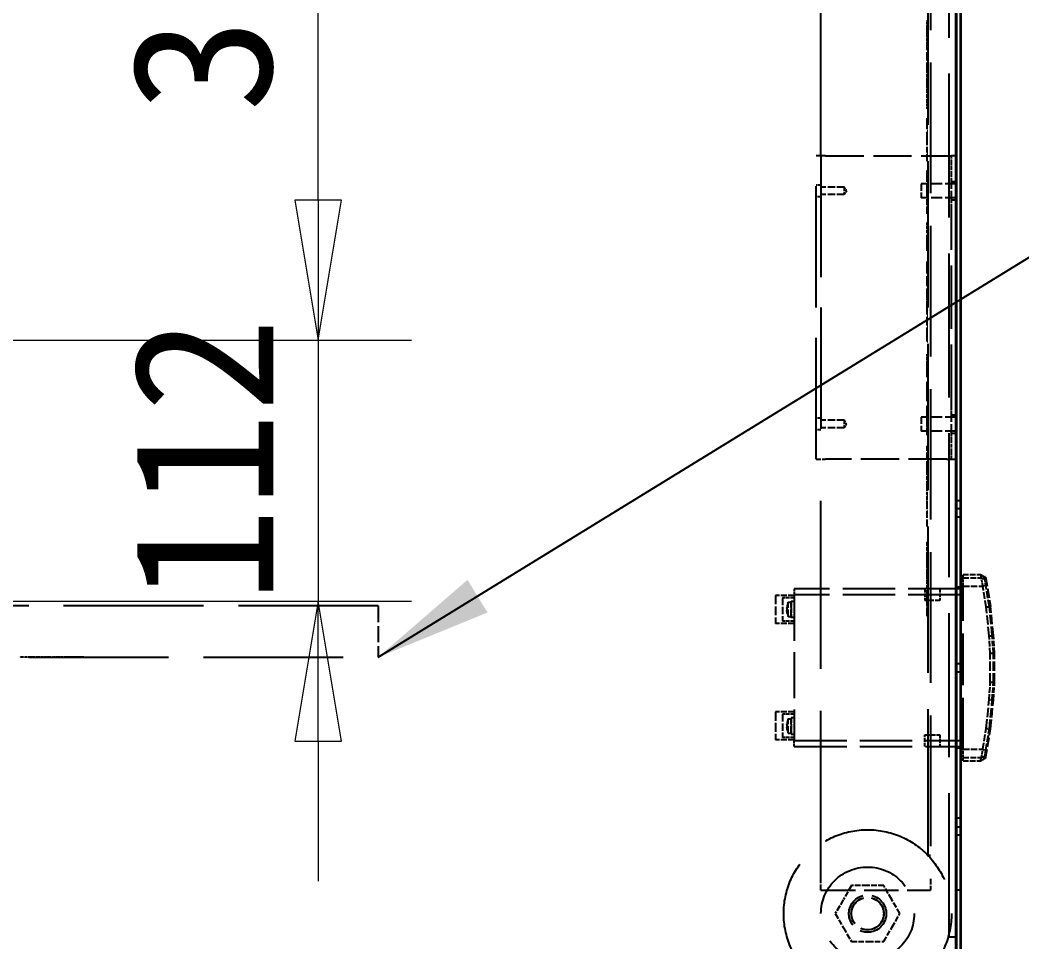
# Model space of a CAD drawing. Header units: millimetres. Extents: x 200 to 5740, y 200 to 4000.
# Drawn here: x 2244.9 to 2674.9, y 3118.1 to 3513.5 of the extents above; entities that cross this region are included whole.
import ezdxf

# ---------------------------------------------------------------- set-up
doc = ezdxf.new("R2010")
doc.units = ezdxf.units.MM
doc.header["$LTSCALE"] = 20
doc.linetypes.add('DASHED', pattern=[0.2067, 0.1654, -0.0413])
for name, color, linetype, lineweight in [('可見 (ISO)', 7, 'Continuous', 35), ('標註 (ISO)', 7, 'Continuous', 18), ('符號 (ISO)', 7, 'Continuous', 25), ('隱藏 (ISO)', 7, 'DASHED', 25)]:
    doc.layers.add(name, color=color, linetype=linetype, lineweight=lineweight)
doc.styles.add('註記文字 (JIS)', font='kaiu.ttf')
doc.dimstyles.new('預設 (JIS)', dxfattribs={"dimscale": 20, "dimtxt": 3, "dimasz": 3, "dimexe": 2, "dimexo": 1, "dimgap": 0.8, "dimtad": 1, "dimrnd": 1e-08, "dimdsep": 46, "dimtxsty": '註記文字 (JIS)', "dimblk": 'Filled-1', "dimcen": 0.09, "dimdle": 10, "dimclrd": 256, "dimclre": 256, "dimclrt": 256, "dimadec": 0, "dimazin": 2, "dimtfac": 0.833333, "dimtmove": 0, "dimatfit": 3, "dimfxl": 0, "dimtolj": 1, "dimtzin": 0, "dimlwd": -1, "dimlwe": -1, "dimarcsym": 0})
doc.dimstyles.new('預設 (JIS)$7', dxfattribs={"dimscale": 20, "dimtxt": 3, "dimasz": 2.5, "dimexe": 2, "dimexo": 1, "dimgap": 0.8, "dimtad": 1, "dimrnd": 1e-08, "dimdsep": 46, "dimtxsty": '註記文字 (JIS)', "dimblk": 'Filled-1', "dimcen": 0.09, "dimdle": 10, "dimclrd": 256, "dimclre": 256, "dimclrt": 256, "dimadec": 0, "dimazin": 2, "dimtfac": 0.833333, "dimtmove": 0, "dimatfit": 3, "dimfxl": 0, "dimtolj": 1, "dimtzin": 0, "dimlwd": -1, "dimlwe": -1, "dimarcsym": 0})

# ---------------------------------------------------------------- blocks, each defined once
blk = doc.blocks.new('Filled-1')
at = {"color": 0}
for p, q in [((0, 0), (-1, 0.1667)), ((-1, 0.1667), (-1, -0.1667)), ((-1, 0), (0, 0)), ((-1, -0.1667), (0, 0))]:
    blk.add_line(p, q, dxfattribs=at)
at = {"color": 0, "flags": 128}
blk.add_lwpolyline([(-1, -0.1667), (0, 0)], dxfattribs=at)
at = {"color": 0}
blk.add_solid([(-1, -0.1667), (0, 0), (-1, 0.1667), (-1, -0.1667)], dxfattribs=at)
blk = doc.blocks.new('*D53')
at = {"layer": 'Defpoints', "color": 0}
for p in [(1912.64, 3376.24), (1912.64, 3264.24), (2372.86, 3264.24)]:
    blk.add_point(p, dxfattribs=at)
at = {"layer": '標註 (ISO)'}
for p, q in [((2372.86, 3436.24), (2372.86, 3496.24)), ((1932.64, 3376.24), (2412.86, 3376.24)), ((2372.86, 3376.24), (2372.86, 3264.24)), ((1932.64, 3264.24), (2412.86, 3264.24)), ((2372.86, 3204.24), (2372.86, 3144.24))]:
    blk.add_line(p, q, dxfattribs=at)
at = {"layer": '標註 (ISO)', "xscale": 60, "yscale": 60, "zscale": 60}
for p, rotation in [((2372.86, 3376.24), 270), ((2372.86, 3264.24), 90)]:
    blk.add_blockref('Filled-1', p, dxfattribs=dict(at, rotation=rotation))
at = {"layer": '標註 (ISO)', "insert": (2293.55, 3263.51), "char_height": 60, "attachment_point": 1, "rotation": 90, "style": '註記文字 (JIS)'}
blk.add_mtext('\\A1;112', dxfattribs=at)
blk = doc.blocks.new('*D54')
at = {"layer": 'Defpoints', "color": 0}
for p in [(2213.13, 3690.24), (2372.86, 3690.24), (1912.64, 3376.24)]:
    blk.add_point(p, dxfattribs=at)
at = {"layer": '標註 (ISO)'}
for p, q in [((2372.86, 3436.24), (2372.86, 3630.24)), ((1932.64, 3376.24), (2412.86, 3376.24))]:
    blk.add_line(p, q, dxfattribs=at)
at = {"layer": '標註 (ISO)', "xscale": 60, "yscale": 60, "zscale": 60}
for p, rotation in [((2372.86, 3690.24), 90), ((2372.86, 3376.24), 270)]:
    blk.add_blockref('Filled-1', p, dxfattribs=dict(at, rotation=rotation))
at = {"layer": '標註 (ISO)', "insert": (2292.88, 3473.9), "char_height": 60, "attachment_point": 1, "rotation": 90, "style": '註記文字 (JIS)'}
blk.add_mtext('\\A1;314', dxfattribs=at)

msp = doc.modelspace()

# ---------------------------------------------------------------- linework, layer by layer
at = {"layer": '可見 (ISO)'}
for p, q in [((2646.566, 3687.74), (2646.566, 3092.74)), ((2646.637, 3687.74), (2646.637, 3092.74)), ((2648.637, 3092.74), (2648.637, 3687.74)), ((2646.637, 3443.24), (2646.566, 3443.24)), ((2646.637, 3437.24), (2646.566, 3437.24)), ((2646.637, 3343.24), (2646.566, 3343.24)), ((2646.637, 3337.24), (2646.566, 3337.24))]:
    msp.add_line(p, q, dxfattribs=at)
at = {"layer": '隱藏 (ISO)', "ltscale": 18.660585}
msp.add_line((2643.637, 3120.24), (2643.637, 3660.24), dxfattribs=at)
at = {"layer": '隱藏 (ISO)', "ltscale": 21.770681}
for p, q in [((2588.637, 3455.24), (2588.637, 3635.24)), ((2588.637, 3145.24), (2588.637, 3325.24))]:
    msp.add_line(p, q, dxfattribs=at)
at = {"layer": '隱藏 (ISO)', "ltscale": 16.932753}
msp.add_line((2635.637, 3635.24), (2635.637, 3145.24), dxfattribs=at)
at = {"layer": '隱藏 (ISO)', "ltscale": 18.948557}
msp.add_line((2634.637, 3155.24), (2634.637, 3625.24), dxfattribs=at)
at = {"layer": '隱藏 (ISO)', "ltscale": 0.062708}
msp.add_line((2634.137, 3513.173), (2634.137, 3513.513), dxfattribs=at)
at = {"layer": '隱藏 (ISO)', "ltscale": 0.047517}
for p, q in [((2634.137, 3513.173), (2634.637, 3513.173)), ((2634.137, 3510.328), (2634.637, 3510.328)), ((2634.137, 3508.335), (2634.637, 3508.335)), ((2634.137, 3507.411), (2634.637, 3507.411)), ((2634.137, 3506.973), (2634.637, 3506.973)), ((2634.137, 3506.852), (2634.637, 3506.852)), ((2634.137, 3505.174), (2634.637, 3505.174)), ((2634.137, 3504.469), (2634.637, 3504.469)), ((2634.137, 3503.181), (2634.637, 3503.181)), ((2634.137, 3503.035), (2634.637, 3503.035)), ((2634.137, 3502.938), (2634.637, 3502.938)), ((2634.137, 3502.743), (2634.637, 3502.743)), ((2634.137, 3501.406), (2634.637, 3501.406)), ((2634.137, 3501.382), (2634.637, 3501.382)), ((2634.137, 3500.896), (2634.637, 3500.896)), ((2634.137, 3498.829), (2634.637, 3498.829)), ((2634.137, 3496.252), (2634.637, 3496.252)), ((2634.137, 3495.863), (2634.637, 3495.863)), ((2634.137, 3495.182), (2634.637, 3495.182)), ((2634.137, 3494.234), (2634.637, 3494.234)), ((2634.137, 3494.161), (2634.637, 3494.161)), ((2634.137, 3492.63), (2634.637, 3492.63)), ((2634.137, 3490.612), (2634.637, 3490.612)), ((2634.137, 3490.174), (2634.637, 3490.174)), ((2634.137, 3487.913), (2634.637, 3487.913)), ((2634.137, 3487.062), (2634.637, 3487.062)), ((2634.137, 3486.941), (2634.637, 3486.941)), ((2634.137, 3486.625), (2634.637, 3486.625)), ((2634.137, 3486.382), (2634.637, 3486.382)), ((2634.137, 3485.312), (2634.637, 3485.312)), ((2634.137, 3484.534), (2634.637, 3484.534)), ((2634.137, 3483.562), (2634.637, 3483.562)), ((2634.137, 3483.246), (2634.637, 3483.246)), ((2634.137, 3477.921), (2634.637, 3477.921)), ((2634.137, 3477.605), (2634.637, 3477.605)), ((2634.137, 3475.904), (2634.637, 3475.904)), ((2634.137, 3475.782), (2634.637, 3475.782)), ((2634.137, 3475.588), (2634.637, 3475.588)), ((2634.137, 3475.466), (2634.637, 3475.466)), ((2634.137, 3471.43), (2634.637, 3471.43)), ((2634.137, 3470.19), (2634.637, 3470.19)), ((2634.137, 3466.106), (2634.637, 3466.106)), ((2634.137, 3456.698), (2634.637, 3456.698)), ((2634.137, 3453.78), (2634.637, 3453.78)), ((2634.137, 3453.562), (2634.637, 3453.562)), ((2634.137, 3452.93), (2634.637, 3452.93)), ((2634.137, 3448.918), (2634.637, 3448.918)), ((2634.137, 3447.678), (2634.637, 3447.678)), ((2634.137, 3443.594), (2634.637, 3443.594)), ((2634.137, 3434.186), (2634.637, 3434.186)), ((2634.137, 3431.268), (2634.637, 3431.268)), ((2634.137, 3431.049), (2634.637, 3431.049)), ((2634.137, 3430.417), (2634.637, 3430.417)), ((2634.137, 3426.722), (2634.637, 3426.722)), ((2634.137, 3422.103), (2634.637, 3422.103)), ((2634.137, 3418.14), (2634.637, 3418.14)), ((2634.137, 3414.591), (2634.637, 3414.591)), ((2634.137, 3409.903), (2634.637, 3409.903)), ((2634.137, 3409.363), (2634.637, 3409.363)), ((2634.137, 3408.075), (2634.637, 3408.075)), ((2634.137, 3407.637), (2634.637, 3407.637)), ((2634.137, 3405.14), (2634.637, 3405.14)), ((2634.137, 3404.985), (2634.637, 3404.985)), ((2634.137, 3403.414), (2634.637, 3403.414)), ((2634.137, 3402.899), (2634.637, 3402.899)), ((2634.137, 3401.946), (2634.637, 3401.946)), ((2634.137, 3401.122), (2634.637, 3401.122)), ((2634.137, 3399.861), (2634.637, 3399.861)), ((2634.137, 3399.346), (2634.637, 3399.346)), ((2634.137, 3398.908), (2634.637, 3398.908)), ((2634.137, 3397.002), (2634.637, 3397.002)), ((2634.137, 3395.998), (2634.637, 3395.998)), ((2634.137, 3394.298), (2634.637, 3394.298)), ((2634.137, 3394.067), (2634.637, 3394.067)), ((2634.137, 3393.088), (2634.637, 3393.088)), ((2634.137, 3391.723), (2634.637, 3391.723)), ((2634.137, 3391.491), (2634.637, 3391.491)), ((2634.137, 3391.414), (2634.637, 3391.414)), ((2634.137, 3389.689), (2634.637, 3389.689)), ((2634.137, 3388.324), (2634.637, 3388.324)), ((2634.137, 3387.655), (2634.637, 3387.655)), ((2634.137, 3386.805), (2634.637, 3386.805)), ((2634.137, 3386.135), (2634.637, 3386.135)), ((2634.137, 3385.594), (2634.637, 3385.594)), ((2634.137, 3384.539), (2634.637, 3384.539)), ((2634.137, 3382.376), (2634.637, 3382.376)), ((2634.137, 3381.577), (2634.637, 3381.577)), ((2634.137, 3380.316), (2634.637, 3380.316)), ((2634.137, 3379.826), (2634.637, 3379.826)), ((2634.137, 3377.921), (2634.637, 3377.921)), ((2634.137, 3377.251), (2634.637, 3377.251)), ((2634.137, 3376.067), (2634.637, 3376.067)), ((2634.137, 3375.577), (2634.637, 3375.577)), ((2634.137, 3370.247), (2634.637, 3370.247)), ((2634.137, 3370.144), (2634.637, 3370.144)), ((2634.137, 3368.496), (2634.637, 3368.496)), ((2634.137, 3365.843), (2634.637, 3365.843)), ((2634.137, 3360.719), (2634.637, 3360.719)), ((2634.137, 3358.813), (2634.637, 3358.813)), ((2634.137, 3354.049), (2634.637, 3354.049)), ((2634.137, 3351.912), (2634.637, 3351.912)), ((2634.137, 3347.225), (2634.637, 3347.225)), ((2634.137, 3345.294), (2634.637, 3345.294)), ((2634.137, 3339.861), (2634.637, 3339.861)), ((2634.137, 3337.054), (2634.637, 3337.054)), ((2634.137, 3335.586), (2634.637, 3335.586)), ((2634.137, 3335.457), (2634.637, 3335.457)), ((2634.137, 3331.002), (2634.637, 3331.002)), ((2634.137, 3330.77), (2634.637, 3330.77)), ((2634.137, 3330.745), (2634.637, 3330.745)), ((2634.137, 3329.792), (2634.637, 3329.792)), ((2634.137, 3326.213), (2634.637, 3326.213)), ((2634.137, 3324.59), (2634.637, 3324.59)), ((2634.137, 3324.178), (2634.637, 3324.178)), ((2634.137, 3322.607), (2634.637, 3322.607)), ((2634.137, 3322.376), (2634.637, 3322.376)), ((2634.137, 3321.423), (2634.637, 3321.423)), ((2634.137, 3321.088), (2634.637, 3321.088)), ((2634.137, 3319.388), (2634.637, 3319.388)), ((2634.137, 3318.873), (2634.637, 3318.873)), ((2634.137, 3318.487), (2634.637, 3318.487)), ((2634.137, 3318.049), (2634.637, 3318.049)), ((2634.137, 3314.573), (2634.637, 3314.573)), ((2634.137, 3314.341), (2634.637, 3314.341)), ((2634.137, 3312.642), (2634.637, 3312.642)), ((2634.137, 3312.487), (2634.637, 3312.487)), ((2634.137, 3311.998), (2634.637, 3311.998)), ((2634.137, 3310.71), (2634.637, 3310.71)), ((2634.137, 3309.655), (2634.637, 3309.655)), ((2634.137, 3309.114), (2634.637, 3309.114)), ((2634.137, 3308.161), (2634.637, 3308.161)), ((2634.137, 3307.8), (2634.637, 3307.8)), ((2634.137, 3306.23), (2634.637, 3306.23)), ((2634.137, 3305.792), (2634.637, 3305.792)), ((2634.137, 3304.891), (2634.637, 3304.891)), ((2634.137, 3304.504), (2634.637, 3304.504)), ((2634.137, 3302.856), (2634.637, 3302.856)), ((2634.137, 3302.573), (2634.637, 3302.573)), ((2634.137, 3300.848), (2634.637, 3300.848)), ((2634.137, 3297.346), (2634.637, 3297.346)), ((2634.137, 3296.238), (2634.637, 3296.238)), ((2634.137, 3296.084), (2634.637, 3296.084)), ((2634.137, 3289.723), (2634.637, 3289.723)), ((2634.137, 3289.646), (2634.637, 3289.646)), ((2634.137, 3289.44), (2634.637, 3289.44)), ((2634.137, 3289.363), (2634.637, 3289.363)), ((2634.137, 3288.461), (2634.637, 3288.461)), ((2634.137, 3288.101), (2634.637, 3288.101)), ((2634.137, 3287.895), (2634.637, 3287.895)), ((2634.137, 3287.586), (2634.637, 3287.586)), ((2634.137, 3285.835), (2634.637, 3285.835)), ((2634.137, 3285.243), (2634.637, 3285.243)), ((2634.137, 3283.826), (2634.637, 3283.826)), ((2634.137, 3283.517), (2634.637, 3283.517)), ((2634.137, 3283.474), (2634.637, 3283.474)), ((2634.137, 3283.466), (2634.637, 3283.466)), ((2634.137, 3283.26), (2634.637, 3283.26)), ((2634.137, 3283.234), (2634.637, 3283.234)), ((2634.137, 3282.899), (2634.637, 3282.899)), ((2634.137, 3282.436), (2634.637, 3282.436)), ((2634.137, 3281.921), (2634.637, 3281.921)), ((2634.137, 3281.56), (2634.637, 3281.56)), ((2634.137, 3281.406), (2634.637, 3281.406)), ((2634.137, 3278.908), (2634.637, 3278.908)), ((2634.137, 3277.234), (2634.637, 3277.234)), ((2634.137, 3276.41), (2634.637, 3276.41)), ((2634.137, 3275.019), (2634.637, 3275.019)), ((2634.137, 3274.659), (2634.637, 3274.659)), ((2634.137, 3273.68), (2634.637, 3273.68)), ((2634.137, 3273.268), (2634.637, 3273.268)), ((2634.137, 3272.676), (2634.637, 3272.676)), ((2634.137, 3272.522), (2634.637, 3272.522)), ((2634.137, 3272.084), (2634.637, 3272.084)), ((2659.309, 3274.685), (2658.809, 3274.685)), ((2634.137, 3271.44), (2634.637, 3271.44)), ((2634.137, 3267.272), (2634.637, 3267.272)), ((2634.137, 3267.243), (2634.637, 3267.243)), ((2634.137, 3267.088), (2634.637, 3267.088)), ((2634.137, 3266.856), (2634.637, 3266.856)), ((2634.137, 3266.341), (2634.637, 3266.341)), ((2634.137, 3265.322), (2634.637, 3265.322)), ((2634.137, 3265.311), (2634.637, 3265.311)), ((2634.137, 3265.26), (2634.637, 3265.26)), ((2634.137, 3264.23), (2634.637, 3264.23)), ((2634.137, 3262.736), (2634.637, 3262.736)), ((2634.137, 3262.195), (2634.637, 3262.195)), ((2634.137, 3261.011), (2634.637, 3261.011)), ((2634.137, 3259.929), (2634.637, 3259.929)), ((2634.137, 3259.852), (2634.637, 3259.852)), ((2634.137, 3259.44), (2634.637, 3259.44)), ((2634.137, 3259.105), (2634.637, 3259.105)), ((2634.137, 3258.41), (2634.637, 3258.41)), ((2634.137, 3258.204), (2634.637, 3258.204)), ((2634.137, 3257.921), (2634.637, 3257.921)), ((2634.137, 3257.895), (2634.637, 3257.895)), ((2659.309, 3196.796), (2658.809, 3196.796))]:
    msp.add_line(p, q, dxfattribs=at)
at = {"layer": '隱藏 (ISO)', "ltscale": 0.34594}
msp.add_line((2634.137, 3510.328), (2634.137, 3513.173), dxfattribs=at)
at = {"layer": '隱藏 (ISO)', "ltscale": 0.286966}
msp.add_line((2634.137, 3508.335), (2634.137, 3510.328), dxfattribs=at)
at = {"layer": '隱藏 (ISO)', "ltscale": 0.08788}
msp.add_line((2634.137, 3507.411), (2634.137, 3508.335), dxfattribs=at)
at = {"layer": '隱藏 (ISO)', "ltscale": 0.065908}
msp.add_line((2634.137, 3506.973), (2634.137, 3507.411), dxfattribs=at)
at = {"layer": '隱藏 (ISO)', "ltscale": 0.387292}
msp.add_line((2634.137, 3503.035), (2634.137, 3506.973), dxfattribs=at)
at = {"layer": '隱藏 (ISO)', "ltscale": 1.071871}
msp.add_line((2634.137, 3491.779), (2634.137, 3503.035), dxfattribs=at)
at = {"layer": '隱藏 (ISO)', "ltscale": 0.4527}
msp.add_line((2634.137, 3487.062), (2634.137, 3491.779), dxfattribs=at)
at = {"layer": '隱藏 (ISO)', "ltscale": 0.064448}
msp.add_line((2634.137, 3486.625), (2634.137, 3486.941), dxfattribs=at)
at = {"layer": '隱藏 (ISO)', "ltscale": 0.258931}
msp.add_line((2634.137, 3484.534), (2634.137, 3486.625), dxfattribs=at)
at = {"layer": '隱藏 (ISO)', "ltscale": 0.208763}
msp.add_line((2634.137, 3483.246), (2634.137, 3484.534), dxfattribs=at)
at = {"layer": '隱藏 (ISO)', "ltscale": 0.506944}
msp.add_line((2634.137, 3477.921), (2634.137, 3483.246), dxfattribs=at)
at = {"layer": '隱藏 (ISO)', "ltscale": 0.288428}
msp.add_line((2634.137, 3475.466), (2634.137, 3477.921), dxfattribs=at)
at = {"layer": '隱藏 (ISO)', "ltscale": 0.117979}
for p, q in [((2634.137, 3470.19), (2634.137, 3471.43)), ((2634.137, 3447.678), (2634.137, 3448.918))]:
    msp.add_line(p, q, dxfattribs=at)
at = {"layer": '隱藏 (ISO)', "ltscale": 1.311925}
for p, q in [((2634.137, 3461.244), (2634.137, 3470.19)), ((2634.137, 3438.732), (2634.137, 3447.678))]:
    msp.add_line(p, q, dxfattribs=at)
at = {"layer": '隱藏 (ISO)', "ltscale": 0.756515}
for p, q in [((2634.137, 3453.562), (2634.137, 3461.244)), ((2634.137, 3431.049), (2634.137, 3438.732))]:
    msp.add_line(p, q, dxfattribs=at)
at = {"layer": '隱藏 (ISO)', "ltscale": 0.598278}
for p, q in [((2590.637, 3455.24), (2586.637, 3455.24)), ((2586.637, 3325.24), (2590.637, 3325.24))]:
    msp.add_line(p, q, dxfattribs=at)
at = {"layer": '隱藏 (ISO)', "ltscale": 15.72327}
for p, q in [((2586.637, 3325.24), (2586.637, 3455.24)), ((2588.637, 3455.24), (2588.637, 3325.24))]:
    msp.add_line(p, q, dxfattribs=at)
at = {"layer": '隱藏 (ISO)', "ltscale": 4.952111}
for p, q in [((2590.637, 3455.24), (2642.637, 3455.24)), ((2642.637, 3325.24), (2590.637, 3325.24))]:
    msp.add_line(p, q, dxfattribs=at)
at = {"layer": '隱藏 (ISO)', "ltscale": 0.082597}
for p, q in [((2634.137, 3452.93), (2634.137, 3453.562)), ((2634.137, 3430.417), (2634.137, 3431.049))]:
    msp.add_line(p, q, dxfattribs=at)
at = {"layer": '隱藏 (ISO)', "ltscale": 0.299089}
for p, q in [((2642.637, 3455.24), (2644.637, 3455.24)), ((2642.637, 3325.24), (2644.637, 3325.24))]:
    msp.add_line(p, q, dxfattribs=at)
at = {"layer": '隱藏 (ISO)', "ltscale": 0.448684}
for p, q in [((2644.637, 3452.24), (2644.637, 3455.24)), ((2644.637, 3444.24), (2644.637, 3447.24)), ((2644.637, 3433.24), (2644.637, 3436.24)), ((2644.637, 3344.24), (2644.637, 3347.24)), ((2644.637, 3333.24), (2644.637, 3336.24)), ((2644.637, 3325.24), (2644.637, 3328.24))]:
    msp.add_line(p, q, dxfattribs=at)
at = {"layer": '隱藏 (ISO)', "ltscale": 0.19037}
for p, q in [((2646.637, 3455.24), (2644.637, 3455.24)), ((2644.637, 3444.24), (2646.637, 3444.24)), ((2588.637, 3442.74), (2586.637, 3442.74)), ((2588.637, 3437.74), (2586.637, 3437.74)), ((2646.637, 3436.24), (2644.637, 3436.24)), ((2588.637, 3342.74), (2586.637, 3342.74)), ((2644.637, 3344.24), (2646.637, 3344.24)), ((2588.637, 3337.74), (2586.637, 3337.74)), ((2646.637, 3336.24), (2644.637, 3336.24)), ((2644.637, 3325.24), (2646.637, 3325.24)), ((2646.637, 3307.49), (2648.637, 3307.49)), ((2646.637, 3303.99), (2648.637, 3303.99)), ((2648.637, 3300.24), (2646.637, 3300.24)), ((2648.637, 3270.24), (2646.637, 3270.24)), ((2646.637, 3237.49), (2648.637, 3237.49)), ((2646.637, 3233.99), (2648.637, 3233.99)), ((2648.637, 3201.24), (2646.637, 3201.24)), ((2648.637, 3171.24), (2646.637, 3171.24)), ((2646.637, 3167.49), (2648.637, 3167.49)), ((2646.637, 3163.99), (2648.637, 3163.99)), ((2648.637, 3140.24), (2646.637, 3140.24))]:
    msp.add_line(p, q, dxfattribs=at)
at = {"layer": '隱藏 (ISO)', "ltscale": 0.476074}
for p, q in [((2644.637, 3447.24), (2644.637, 3452.24)), ((2644.637, 3328.24), (2644.637, 3333.24)), ((2633.137, 3269.49), (2633.137, 3264.49)), ((2639.637, 3269.49), (2639.637, 3264.49)), ((2577.137, 3265.74), (2572.137, 3265.74)), ((2577.137, 3255.74), (2572.137, 3255.74)), ((2577.137, 3215.74), (2572.137, 3215.74)), ((2577.137, 3205.74), (2572.137, 3205.74)), ((2633.137, 3201.99), (2633.137, 3206.99)), ((2639.637, 3206.99), (2639.637, 3201.99))]:
    msp.add_line(p, q, dxfattribs=at)
at = {"layer": '隱藏 (ISO)', "ltscale": 1.196656}
for p, q in [((2644.637, 3436.24), (2644.637, 3444.24)), ((2644.637, 3336.24), (2644.637, 3344.24))]:
    msp.add_line(p, q, dxfattribs=at)
at = {"layer": '隱藏 (ISO)', "ltscale": 0.952248}
for p, q in [((2598.637, 3441.861), (2588.637, 3441.861)), ((2598.637, 3438.619), (2588.637, 3438.619)), ((2598.637, 3341.861), (2588.637, 3341.861)), ((2598.637, 3338.619), (2588.637, 3338.619)), ((2572.137, 3265.74), (2572.137, 3255.74)), ((2572.137, 3215.74), (2572.137, 3205.74))]:
    msp.add_line(p, q, dxfattribs=at)
at = {"layer": '隱藏 (ISO)', "ltscale": 0.484885}
for p, q in [((2598.637, 3441.861), (2598.637, 3438.619)), ((2598.637, 3341.861), (2598.637, 3338.619))]:
    msp.add_line(p, q, dxfattribs=at)
at = {"layer": '隱藏 (ISO)', "ltscale": 0.18}
for p, q in [((2599.611, 3440.24), (2598.637, 3441.861)), ((2599.611, 3440.24), (2598.637, 3438.619)), ((2599.611, 3340.24), (2598.637, 3341.861)), ((2599.611, 3340.24), (2598.637, 3338.619))]:
    msp.add_line(p, q, dxfattribs=at)
at = {"layer": '隱藏 (ISO)', "ltscale": 0.897467}
for p, q in [((2631.637, 3443.24), (2631.637, 3437.24)), ((2631.637, 3343.24), (2631.637, 3337.24))]:
    msp.add_line(p, q, dxfattribs=at)
at = {"layer": '隱藏 (ISO)', "ltscale": 1.421688}
for p, q in [((2646.566, 3443.24), (2631.637, 3443.24)), ((2646.566, 3437.24), (2631.637, 3437.24)), ((2646.566, 3343.24), (2631.637, 3343.24)), ((2646.566, 3337.24), (2631.637, 3337.24))]:
    msp.add_line(p, q, dxfattribs=at)
at = {"layer": '隱藏 (ISO)', "ltscale": 8.190095}
msp.add_line((2644.637, 3347.24), (2644.637, 3433.24), dxfattribs=at)
at = {"layer": '隱藏 (ISO)', "ltscale": 0.439802}
msp.add_line((2634.137, 3422.103), (2634.137, 3426.722), dxfattribs=at)
at = {"layer": '隱藏 (ISO)', "ltscale": 2.065484}
msp.add_line((2634.137, 3414.591), (2634.137, 3422.103), dxfattribs=at)
at = {"layer": '隱藏 (ISO)', "ltscale": 0.102788}
msp.add_line((2634.137, 3409.363), (2634.137, 3409.903), dxfattribs=at)
at = {"layer": '隱藏 (ISO)', "ltscale": 0.164211}
msp.add_line((2634.137, 3407.637), (2634.137, 3409.363), dxfattribs=at)
at = {"layer": '隱藏 (ISO)', "ltscale": 1.292314}
msp.add_line((2634.137, 3394.067), (2634.137, 3407.637), dxfattribs=at)
at = {"layer": '隱藏 (ISO)', "ltscale": 0.373365}
msp.add_line((2634.137, 3391.723), (2634.137, 3394.067), dxfattribs=at)
at = {"layer": '隱藏 (ISO)', "ltscale": 0.210821}
msp.add_line((2634.137, 3389.689), (2634.137, 3391.723), dxfattribs=at)
at = {"layer": '隱藏 (ISO)', "ltscale": 1.120646}
msp.add_line((2634.137, 3377.921), (2634.137, 3389.689), dxfattribs=at)
at = {"layer": '隱藏 (ISO)', "ltscale": 0.176473}
msp.add_line((2634.137, 3376.067), (2634.137, 3377.921), dxfattribs=at)
at = {"layer": '隱藏 (ISO)', "ltscale": 0.067727}
msp.add_line((2634.137, 3375.577), (2634.137, 3376.067), dxfattribs=at)
at = {"layer": '隱藏 (ISO)', "ltscale": 0.021022}
msp.add_line((2634.137, 3370.144), (2634.137, 3370.247), dxfattribs=at)
at = {"layer": '隱藏 (ISO)', "ltscale": 0.409451}
msp.add_line((2634.137, 3365.843), (2634.137, 3370.144), dxfattribs=at)
at = {"layer": '隱藏 (ISO)', "ltscale": 2.474371}
msp.add_line((2634.137, 3339.861), (2634.137, 3365.843), dxfattribs=at)
at = {"layer": '隱藏 (ISO)', "ltscale": 0.406998}
msp.add_line((2634.137, 3335.586), (2634.137, 3339.861), dxfattribs=at)
at = {"layer": '隱藏 (ISO)', "ltscale": 0.016107}
msp.add_line((2634.137, 3335.457), (2634.137, 3335.586), dxfattribs=at)
at = {"layer": '隱藏 (ISO)', "ltscale": 0.023037}
msp.add_line((2634.137, 3330.77), (2634.137, 3331.002), dxfattribs=at)
at = {"layer": '隱藏 (ISO)', "ltscale": 0.002352}
msp.add_line((2634.137, 3330.745), (2634.137, 3330.77), dxfattribs=at)
at = {"layer": '隱藏 (ISO)', "ltscale": 0.887668}
msp.add_line((2634.137, 3321.423), (2634.137, 3330.745), dxfattribs=at)
at = {"layer": '隱藏 (ISO)', "ltscale": 0.19364}
msp.add_line((2634.137, 3319.388), (2634.137, 3321.423), dxfattribs=at)
at = {"layer": '隱藏 (ISO)', "ltscale": 0.48057}
msp.add_line((2634.137, 3314.341), (2634.137, 3319.388), dxfattribs=at)
at = {"layer": '隱藏 (ISO)', "ltscale": 0.161758}
msp.add_line((2634.137, 3312.642), (2634.137, 3314.341), dxfattribs=at)
at = {"layer": '隱藏 (ISO)', "ltscale": 0.460951}
msp.add_line((2634.137, 3307.8), (2634.137, 3312.642), dxfattribs=at)
at = {"layer": '隱藏 (ISO)', "ltscale": 0.191187}
msp.add_line((2634.137, 3305.792), (2634.137, 3307.8), dxfattribs=at)
at = {"layer": '隱藏 (ISO)', "ltscale": 0.90974}
msp.add_line((2634.137, 3296.238), (2634.137, 3305.792), dxfattribs=at)
at = {"layer": '隱藏 (ISO)', "ltscale": 0.015277}
msp.add_line((2634.137, 3296.084), (2634.137, 3296.238), dxfattribs=at)
at = {"layer": '隱藏 (ISO)', "ltscale": 0.180547}
msp.add_line((2634.137, 3288.461), (2634.137, 3289.723), dxfattribs=at)
at = {"layer": '隱藏 (ISO)', "ltscale": 0.531695}
msp.add_line((2634.137, 3283.474), (2634.137, 3288.461), dxfattribs=at)
at = {"layer": '隱藏 (ISO)', "ltscale": 0.064827}
msp.add_line((2634.137, 3283.466), (2634.137, 3283.474), dxfattribs=at)
at = {"layer": '隱藏 (ISO)', "ltscale": 0.181378}
msp.add_line((2634.137, 3281.56), (2634.137, 3283.466), dxfattribs=at)
at = {"layer": '隱藏 (ISO)', "ltscale": 0.910311}
msp.add_line((2634.137, 3278.908), (2634.137, 3281.56), dxfattribs=at)
at = {"layer": '隱藏 (ISO)', "ltscale": 0.502595}
msp.add_line((2634.137, 3276.41), (2634.137, 3278.908), dxfattribs=at)
at = {"layer": '隱藏 (ISO)', "ltscale": 0.184206}
msp.add_line((2634.137, 3274.659), (2634.137, 3276.41), dxfattribs=at)
at = {"layer": '隱藏 (ISO)', "ltscale": 0.097882}
msp.add_line((2634.137, 3273.68), (2634.137, 3274.659), dxfattribs=at)
at = {"layer": '隱藏 (ISO)', "ltscale": 0.039138}
msp.add_line((2634.137, 3273.268), (2634.137, 3273.68), dxfattribs=at)
at = {"layer": '隱藏 (ISO)', "ltscale": 0.189228}
msp.add_line((2634.137, 3272.084), (2634.137, 3273.268), dxfattribs=at)
at = {"layer": '隱藏 (ISO)', "ltscale": 0.510958}
msp.add_line((2634.137, 3267.272), (2634.137, 3272.084), dxfattribs=at)
at = {"layer": '隱藏 (ISO)', "ltscale": 0.095135}
for p, q in [((2648.637, 3275.24), (2649.637, 3275.24)), ((2648.637, 3273.893), (2649.637, 3273.893)), ((2648.637, 3270.641), (2649.637, 3270.641)), ((2648.637, 3200.84), (2649.637, 3200.84)), ((2648.637, 3197.588), (2649.637, 3197.588)), ((2648.637, 3196.24), (2649.637, 3196.24)), ((2635.637, 3155.24), (2634.637, 3155.24))]:
    msp.add_line(p, q, dxfattribs=at)
at = {"layer": '隱藏 (ISO)', "ltscale": 0.364348}
for p, q in [((2649.637, 3274.276), (2649.637, 3275.74)), ((2649.637, 3270.74), (2649.637, 3274.276)), ((2649.637, 3197.205), (2649.637, 3200.74)), ((2649.637, 3195.74), (2649.637, 3197.205))]:
    msp.add_line(p, q, dxfattribs=at)
at = {"layer": '隱藏 (ISO)', "ltscale": 0.710816}
for p, q in [((2649.637, 3275.74), (2657.102, 3275.74)), ((2649.637, 3195.74), (2657.102, 3195.74))]:
    msp.add_line(p, q, dxfattribs=at)
at = {"layer": '隱藏 (ISO)', "ltscale": 0.751981}
for p, q in [((2649.637, 3274.276), (2657.534, 3274.276)), ((2649.637, 3197.205), (2657.534, 3197.205))]:
    msp.add_line(p, q, dxfattribs=at)
at = {"layer": '隱藏 (ISO)', "ltscale": 0.366665}
for p, q in [((2657.534, 3274.276), (2657.102, 3275.74)), ((2657.102, 3195.74), (2657.534, 3197.205))]:
    msp.add_line(p, q, dxfattribs=at)
at = {"layer": '隱藏 (ISO)', "ltscale": 0.191944}
for p, q in [((2657.102, 3275.74), (2658.809, 3274.685)), ((2657.102, 3195.74), (2658.809, 3196.796))]:
    msp.add_line(p, q, dxfattribs=at)
at = {"layer": '隱藏 (ISO)', "ltscale": 0.368569}
for p, q in [((2658.118, 3270.74), (2657.534, 3274.276)), ((2657.534, 3197.205), (2658.118, 3200.74))]:
    msp.add_line(p, q, dxfattribs=at)
at = {"layer": '隱藏 (ISO)', "ltscale": 0.170496}
for p, q in [((2657.534, 3274.276), (2658.978, 3273.66)), ((2657.534, 3197.205), (2658.978, 3197.821))]:
    msp.add_line(p, q, dxfattribs=at)
at = {"layer": '隱藏 (ISO)', "ltscale": 0.255523}
for p, q in [((2658.978, 3273.66), (2658.809, 3274.685)), ((2658.809, 3196.796), (2658.978, 3197.821))]:
    msp.add_line(p, q, dxfattribs=at)
at = {"layer": '隱藏 (ISO)', "ltscale": 0.257968}
for p, q in [((2659.387, 3271.185), (2658.978, 3273.66)), ((2658.978, 3197.821), (2659.387, 3200.296))]:
    msp.add_line(p, q, dxfattribs=at)
at = {"layer": '隱藏 (ISO)', "ltscale": 1.227965}
for p, q in [((2659.309, 3274.685), (2661.411, 3261.962)), ((2659.309, 3196.796), (2661.411, 3209.519))]:
    msp.add_line(p, q, dxfattribs=at)
at = {"layer": '隱藏 (ISO)', "ltscale": 0.33588}
for p, q in [((2577.137, 3269.49), (2577.137, 3266.996)), ((2577.137, 3201.99), (2577.137, 3204.484))]:
    msp.add_line(p, q, dxfattribs=at)
at = {"layer": '隱藏 (ISO)', "ltscale": 6.80919}
for p, q in [((2648.637, 3269.49), (2577.137, 3269.49)), ((2648.637, 3266.996), (2577.137, 3266.996)), ((2577.137, 3204.484), (2648.637, 3204.484)), ((2577.137, 3201.99), (2648.637, 3201.99))]:
    msp.add_line(p, q, dxfattribs=at)
at = {"layer": '隱藏 (ISO)', "ltscale": 6.666338}
msp.add_line((2649.637, 3200.74), (2649.637, 3270.74), dxfattribs=at)
at = {"layer": '隱藏 (ISO)', "ltscale": 0.807608}
for p, q in [((2649.637, 3270.74), (2658.118, 3270.74)), ((2649.637, 3200.74), (2658.118, 3200.74))]:
    msp.add_line(p, q, dxfattribs=at)
at = {"layer": '隱藏 (ISO)', "ltscale": 0.178132}
for p, q in [((2658.118, 3270.74), (2659.387, 3271.185)), ((2658.118, 3200.74), (2659.387, 3200.296))]:
    msp.add_line(p, q, dxfattribs=at)
at = {"layer": '隱藏 (ISO)', "ltscale": 0.864045}
for p, q in [((2659.597, 3261.788), (2658.118, 3270.74)), ((2658.118, 3200.74), (2659.597, 3209.693))]:
    msp.add_line(p, q, dxfattribs=at)
at = {"layer": '隱藏 (ISO)', "ltscale": 0.890125}
for p, q in [((2660.911, 3261.962), (2659.387, 3271.185)), ((2659.387, 3200.296), (2660.911, 3209.519))]:
    msp.add_line(p, q, dxfattribs=at)
at = {"layer": '隱藏 (ISO)', "ltscale": 0.761779}
for p, q in [((2577.137, 3266.74), (2569.137, 3266.74)), ((2577.137, 3254.74), (2569.137, 3254.74)), ((2577.137, 3216.74), (2569.137, 3216.74)), ((2577.137, 3204.74), (2569.137, 3204.74))]:
    msp.add_line(p, q, dxfattribs=at)
at = {"layer": '隱藏 (ISO)', "ltscale": 1.142718}
for p, q in [((2569.137, 3266.74), (2569.137, 3254.74)), ((2569.137, 3216.74), (2569.137, 3204.74))]:
    msp.add_line(p, q, dxfattribs=at)
at = {"layer": '隱藏 (ISO)', "ltscale": 0.123222}
for p, q in [((2574.572, 3263.778), (2575.862, 3263.89)), ((2574.572, 3257.703), (2575.862, 3257.59)), ((2574.572, 3213.778), (2575.862, 3213.89)), ((2574.572, 3207.703), (2575.862, 3207.59))]:
    msp.add_line(p, q, dxfattribs=at)
at = {"layer": '隱藏 (ISO)', "ltscale": 0.908579}
for p, q in [((2574.572, 3257.703), (2574.572, 3263.778)), ((2574.572, 3207.703), (2574.572, 3213.778))]:
    msp.add_line(p, q, dxfattribs=at)
at = {"layer": '隱藏 (ISO)', "ltscale": 0.942345}
for p, q in [((2575.862, 3257.59), (2575.862, 3263.89)), ((2575.862, 3207.59), (2575.862, 3213.89))]:
    msp.add_line(p, q, dxfattribs=at)
at = {"layer": '隱藏 (ISO)', "ltscale": 0.000852348}
for p, q in [((2575.872, 3263.89), (2575.862, 3263.89)), ((2575.872, 3257.59), (2575.862, 3257.59)), ((2575.872, 3213.89), (2575.862, 3213.89)), ((2575.872, 3207.59), (2575.862, 3207.59))]:
    msp.add_line(p, q, dxfattribs=at)
at = {"layer": '隱藏 (ISO)', "ltscale": 0.120337}
for p, q in [((2575.872, 3264.24), (2577.137, 3264.24)), ((2577.137, 3257.24), (2575.872, 3257.24)), ((2577.137, 3214.24), (2575.872, 3214.24)), ((2575.872, 3207.24), (2577.137, 3207.24))]:
    msp.add_line(p, q, dxfattribs=at)
at = {"layer": '隱藏 (ISO)', "ltscale": 0.666544}
for p, q in [((2575.872, 3264.24), (2575.872, 3257.24)), ((2575.872, 3214.24), (2575.872, 3207.24))]:
    msp.add_line(p, q, dxfattribs=at)
at = {"layer": '隱藏 (ISO)', "ltscale": 5.953219}
msp.add_line((2577.137, 3266.996), (2577.137, 3204.484), dxfattribs=at)
at = {"layer": '隱藏 (ISO)', "ltscale": 0.618926}
for p, q in [((2639.637, 3264.49), (2633.137, 3264.49)), ((2633.137, 3206.99), (2639.637, 3206.99))]:
    msp.add_line(p, q, dxfattribs=at)
at = {"layer": '隱藏 (ISO)', "ltscale": 0.104053}
msp.add_line((2634.137, 3267.243), (2634.137, 3267.272), dxfattribs=at)
at = {"layer": '隱藏 (ISO)', "ltscale": 0.18383}
msp.add_line((2634.137, 3265.311), (2634.137, 3267.243), dxfattribs=at)
at = {"layer": '隱藏 (ISO)', "ltscale": 0.728133}
msp.add_line((2634.137, 3262.736), (2634.137, 3265.311), dxfattribs=at)
at = {"layer": '隱藏 (ISO)', "ltscale": 18.142235}
for p, q in [((2398.637, 3262.24), (2098.637, 3262.24)), ((2098.637, 3240.24), (2398.637, 3240.24))]:
    msp.add_line(p, q, dxfattribs=at)
at = {"layer": '隱藏 (ISO)', "ltscale": 2.095066}
msp.add_line((2398.637, 3262.24), (2398.637, 3240.24), dxfattribs=at)
at = {"layer": '隱藏 (ISO)', "ltscale": 0.038995}
for p, q in [((2574.03, 3261.255), (2574.03, 3261.544)), ((2574.03, 3259.937), (2574.03, 3260.225)), ((2574.183, 3261.255), (2574.183, 3261.544)), ((2574.183, 3260.225), (2574.183, 3259.937)), ((2574.03, 3211.255), (2574.03, 3211.544)), ((2574.03, 3209.937), (2574.03, 3210.225)), ((2574.183, 3211.255), (2574.183, 3211.544)), ((2574.183, 3210.225), (2574.183, 3209.937))]:
    msp.add_line(p, q, dxfattribs=at)
at = {"layer": '隱藏 (ISO)', "ltscale": 0.014459}
for p, q in [((2574.03, 3261.544), (2574.183, 3261.544)), ((2574.03, 3259.937), (2574.183, 3259.937)), ((2574.03, 3211.544), (2574.183, 3211.544)), ((2574.03, 3209.937), (2574.183, 3209.937))]:
    msp.add_line(p, q, dxfattribs=at)
at = {"layer": '隱藏 (ISO)', "ltscale": 0.090861}
for p, q in [((2574.183, 3261.255), (2574.03, 3261.255)), ((2574.03, 3260.225), (2574.183, 3260.225)), ((2574.183, 3211.255), (2574.03, 3211.255)), ((2574.03, 3210.225), (2574.183, 3210.225))]:
    msp.add_line(p, q, dxfattribs=at)
at = {"layer": '隱藏 (ISO)', "ltscale": 0.049625}
for p, q in [((2574.183, 3262.486), (2574.183, 3262.56)), ((2574.183, 3258.921), (2574.183, 3258.995)), ((2574.183, 3212.486), (2574.183, 3212.56)), ((2574.183, 3208.921), (2574.183, 3208.995))]:
    msp.add_line(p, q, dxfattribs=at)
at = {"layer": '隱藏 (ISO)', "ltscale": 0.089633}
for p, q in [((2574.183, 3262.486), (2574.183, 3261.544)), ((2574.183, 3258.995), (2574.183, 3259.937)), ((2574.183, 3212.486), (2574.183, 3211.544)), ((2574.183, 3208.995), (2574.183, 3209.937))]:
    msp.add_line(p, q, dxfattribs=at)
at = {"layer": '隱藏 (ISO)', "ltscale": 0.098006}
for p, q in [((2574.183, 3260.225), (2574.183, 3261.255)), ((2574.183, 3210.225), (2574.183, 3211.255))]:
    msp.add_line(p, q, dxfattribs=at)
at = {"layer": '隱藏 (ISO)', "ltscale": 0.512871}
msp.add_line((2634.137, 3259.852), (2634.137, 3262.736), dxfattribs=at)
at = {"layer": '隱藏 (ISO)', "ltscale": 0.182435}
msp.add_line((2634.137, 3258.204), (2634.137, 3259.852), dxfattribs=at)
at = {"layer": '隱藏 (ISO)', "ltscale": 0.176805}
for p, q in [((2659.597, 3261.788), (2660.911, 3261.962)), ((2661.313, 3241.943), (2662.637, 3241.985)), ((2661.313, 3229.538), (2662.637, 3229.496)), ((2659.597, 3209.693), (2660.911, 3209.519))]:
    msp.add_line(p, q, dxfattribs=at)
at = {"layer": '隱藏 (ISO)', "ltscale": 1.185637}
for p, q in [((2660.843, 3249.4), (2659.597, 3261.788)), ((2659.597, 3209.693), (2660.843, 3222.081))]:
    msp.add_line(p, q, dxfattribs=at)
at = {"layer": '隱藏 (ISO)', "ltscale": 1.191991}
for p, q in [((2662.163, 3249.508), (2660.911, 3261.962)), ((2662.663, 3249.508), (2661.411, 3261.962)), ((2660.911, 3209.519), (2662.163, 3221.973)), ((2661.411, 3209.519), (2662.663, 3221.973))]:
    msp.add_line(p, q, dxfattribs=at)
at = {"layer": '隱藏 (ISO)', "ltscale": 0.031178}
msp.add_line((2634.137, 3257.895), (2634.137, 3258.204), dxfattribs=at)
at = {"layer": '隱藏 (ISO)', "ltscale": 0.176776}
for p, q in [((2660.843, 3249.4), (2662.163, 3249.508)), ((2660.843, 3222.081), (2662.163, 3221.973))]:
    msp.add_line(p, q, dxfattribs=at)
at = {"layer": '隱藏 (ISO)', "ltscale": 0.711448}
for p, q in [((2661.313, 3241.943), (2660.843, 3249.4)), ((2660.843, 3222.081), (2661.313, 3229.538))]:
    msp.add_line(p, q, dxfattribs=at)
at = {"layer": '隱藏 (ISO)', "ltscale": 0.717767}
for p, q in [((2662.637, 3241.985), (2662.163, 3249.508)), ((2663.137, 3241.985), (2662.663, 3249.508)), ((2662.163, 3221.973), (2662.637, 3229.496)), ((2662.663, 3221.973), (2663.137, 3229.496))]:
    msp.add_line(p, q, dxfattribs=at)
at = {"layer": '隱藏 (ISO)', "ltscale": 1.189251}
for p, q in [((2662.637, 3229.496), (2662.637, 3241.985)), ((2663.137, 3229.496), (2663.137, 3241.985))]:
    msp.add_line(p, q, dxfattribs=at)
at = {"layer": '隱藏 (ISO)', "ltscale": 0.39859}
msp.add_line((2245.123, 3240.34), (2249.309, 3240.34), dxfattribs=at)
at = {"layer": '隱藏 (ISO)', "ltscale": 0.009423}
for p, q in [((2245.123, 3240.34), (2245.123, 3240.24)), ((2246.053, 3240.34), (2246.053, 3240.24)), ((2249.173, 3240.34), (2249.173, 3240.24)), ((2249.309, 3240.34), (2249.309, 3240.24)), ((2249.428, 3240.34), (2249.428, 3240.24)), ((2251.777, 3240.34), (2251.777, 3240.24)), ((2252.707, 3240.34), (2252.707, 3240.24)), ((2255.056, 3240.34), (2255.056, 3240.24)), ((2255.481, 3240.34), (2255.481, 3240.24)), ((2258.13, 3240.34), (2258.13, 3240.24)), ((2258.896, 3240.34), (2258.896, 3240.24)), ((2259.066, 3240.34), (2259.066, 3240.24)), ((2259.843, 3240.34), (2259.843, 3240.24)), ((2260.008, 3240.34), (2260.008, 3240.24)), ((2260.082, 3240.34), (2260.082, 3240.24)), ((2260.643, 3240.34), (2260.643, 3240.24)), ((2261.664, 3240.34), (2261.664, 3240.24)), ((2261.67, 3240.34), (2261.67, 3240.24)), ((2262.214, 3240.34), (2262.214, 3240.24)), ((2262.362, 3240.34), (2262.362, 3240.24)), ((2262.492, 3240.34), (2262.492, 3240.24)), ((2263.281, 3240.34), (2263.281, 3240.24)), ((2263.457, 3240.34), (2263.457, 3240.24)), ((2263.928, 3240.34), (2263.928, 3240.24)), ((2264.886, 3240.34), (2264.886, 3240.24)), ((2265.714, 3240.34), (2265.714, 3240.24)), ((2266.293, 3240.34), (2266.293, 3240.24)), ((2266.747, 3240.34), (2266.747, 3240.24)), ((2267.689, 3240.34), (2267.689, 3240.24)), ((2268.131, 3240.34), (2268.131, 3240.24)), ((2268.636, 3240.34), (2268.636, 3240.24)), ((2269.555, 3240.34), (2269.555, 3240.24)), ((2270.043, 3240.34), (2270.043, 3240.24)), ((2270.599, 3240.34), (2270.599, 3240.24)), ((2271.444, 3240.34), (2271.444, 3240.24)), ((2272.357, 3240.34), (2272.357, 3240.24))]:
    msp.add_line(p, q, dxfattribs=at)
at = {"layer": '隱藏 (ISO)', "ltscale": 0.535808}
msp.add_line((2249.428, 3240.34), (2255.056, 3240.34), dxfattribs=at)
at = {"layer": '隱藏 (ISO)', "ltscale": 0.252187}
msp.add_line((2255.481, 3240.34), (2258.13, 3240.34), dxfattribs=at)
at = {"layer": '隱藏 (ISO)', "ltscale": 0.078275}
msp.add_line((2258.896, 3240.34), (2259.066, 3240.34), dxfattribs=at)
at = {"layer": '隱藏 (ISO)', "ltscale": 0.298287}
msp.add_line((2259.066, 3240.34), (2261.176, 3240.34), dxfattribs=at)
at = {"layer": '隱藏 (ISO)', "ltscale": 0.294829}
msp.add_line((2261.176, 3240.34), (2263.281, 3240.34), dxfattribs=at)
at = {"layer": '隱藏 (ISO)', "ltscale": 0.08177}
msp.add_line((2263.281, 3240.34), (2263.457, 3240.34), dxfattribs=at)
at = {"layer": '隱藏 (ISO)', "ltscale": 0.091199}
msp.add_line((2263.928, 3240.34), (2264.886, 3240.34), dxfattribs=at)
at = {"layer": '隱藏 (ISO)', "ltscale": 0.568563}
msp.add_line((2264.886, 3240.34), (2266.293, 3240.34), dxfattribs=at)
at = {"layer": '隱藏 (ISO)', "ltscale": 0.568309}
msp.add_line((2266.293, 3240.34), (2267.689, 3240.34), dxfattribs=at)
at = {"layer": '隱藏 (ISO)', "ltscale": 0.090118}
msp.add_line((2267.689, 3240.34), (2268.636, 3240.34), dxfattribs=at)
at = {"layer": '隱藏 (ISO)', "ltscale": 0.574865}
msp.add_line((2268.636, 3240.34), (2270.043, 3240.34), dxfattribs=at)
at = {"layer": '隱藏 (ISO)', "ltscale": 0.57474}
msp.add_line((2270.043, 3240.34), (2271.444, 3240.34), dxfattribs=at)
at = {"layer": '隱藏 (ISO)', "ltscale": 0.086877}
msp.add_line((2271.444, 3240.34), (2272.357, 3240.34), dxfattribs=at)
at = {"layer": '隱藏 (ISO)', "ltscale": 1.181307}
msp.add_line((2661.313, 3229.538), (2661.313, 3241.943), dxfattribs=at)
at = {"layer": '隱藏 (ISO)', "ltscale": 0.747873}
for p, q in [((2588.637, 3140.24), (2588.637, 3145.24)), ((2635.637, 3145.24), (2635.637, 3140.24))]:
    msp.add_line(p, q, dxfattribs=at)
at = {"layer": '隱藏 (ISO)', "ltscale": 4.475937}
msp.add_line((2588.637, 3140.24), (2635.637, 3140.24), dxfattribs=at)
at = {"layer": '隱藏 (ISO)', "ltscale": 0.721853}
for p, q in [((2601.709, 3142.24), (2598.294, 3136.326)), ((2608.538, 3142.24), (2601.709, 3142.24)), ((2615.565, 3142.24), (2608.736, 3142.24)), ((2618.98, 3136.326), (2615.565, 3142.24)), ((2598.195, 3136.155), (2594.781, 3130.24)), ((2622.493, 3130.24), (2619.079, 3136.155)), ((2619.079, 3124.326), (2622.493, 3130.24)), ((2615.565, 3118.24), (2618.98, 3124.155)), ((2601.709, 3118.24), (2608.538, 3118.24)), ((2608.736, 3118.24), (2615.565, 3118.24))]:
    msp.add_line(p, q, dxfattribs=at)
at = {"layer": '隱藏 (ISO)', "ltscale": 0.018712}
for p, q in [((2608.736, 3142.24), (2608.538, 3142.24)), ((2598.294, 3136.326), (2598.195, 3136.155)), ((2619.079, 3136.155), (2618.98, 3136.326)), ((2598.195, 3124.326), (2598.294, 3124.155)), ((2618.98, 3124.155), (2619.079, 3124.326)), ((2608.538, 3118.24), (2608.736, 3118.24))]:
    msp.add_line(p, q, dxfattribs=at)
at = {"layer": '隱藏 (ISO)', "ltscale": 0.721885}
for p, q in [((2594.781, 3130.24), (2598.195, 3124.326)), ((2598.294, 3124.155), (2601.709, 3118.24))]:
    msp.add_line(p, q, dxfattribs=at)
at = {"layer": '隱藏 (ISO)', "ltscale": 0.285604}
msp.add_line((2643.637, 3120.24), (2646.637, 3120.24), dxfattribs=at)
at = {"layer": '隱藏 (ISO)', "ltscale": 18.238564}
msp.add_circle((2608.637, 3130.24), 36, dxfattribs=at)
at = {"layer": '隱藏 (ISO)', "ltscale": 15.198803}
msp.add_circle((2608.637, 3130.24), 20, dxfattribs=at)
at = {"layer": '隱藏 (ISO)', "ltscale": 4.786925}
msp.add_circle((2608.637, 3130.24), 8, dxfattribs=at)
at = {"layer": '隱藏 (ISO)', "ltscale": 4.188547}
msp.add_circle((2608.637, 3130.24), 7, dxfattribs=at)
at = {"layer": '隱藏 (ISO)', "ltscale": 4.13918}
msp.add_circle((2608.637, 3130.24), 6.918, dxfattribs=at)
at = {"layer": '隱藏 (ISO)', "ltscale": 0.121778}
for centre, start, end in [((2581.959, 3260.74), 157.64974, 166.83046), ((2581.959, 3260.74), 193.16954, 202.35026), ((2581.959, 3210.74), 157.64974, 166.83046), ((2581.959, 3210.74), 193.16954, 202.35026)]:
    msp.add_arc(centre, 7.987, start, end, dxfattribs=at)
at = {"layer": '隱藏 (ISO)', "ltscale": 0.090861}
for centre, start, end in [((2581.959, 3260.74), 167.35123, 174.21736), ((2581.959, 3260.74), 185.78264, 192.64877), ((2581.959, 3210.74), 167.35123, 174.21736), ((2581.959, 3210.74), 185.78264, 192.64877)]:
    msp.add_arc(centre, 7.97, start, end, dxfattribs=at)
at = {"layer": '隱藏 (ISO)', "ltscale": 0.098063}
for points, knots in [([(2574.183, 3260.225), (2574.172, 3260.4), (2574.167, 3260.572), (2574.167, 3260.909), (2574.172, 3261.081), (2574.183, 3261.255)], [1.14968004, 1.14968004, 1.14968004, 1.14968004, 1.20027091, 1.20027091, 1.25086178, 1.25086178, 1.25086178, 1.25086178]), ([(2574.183, 3211.255), (2574.172, 3211.081), (2574.167, 3210.909), (2574.167, 3210.572), (2574.172, 3210.4), (2574.183, 3210.225)], [-1.25086178, -1.25086178, -1.25086178, -1.25086178, -1.20027091, -1.20027091, -1.14968004, -1.14968004, -1.14968004, -1.14968004])]:
    msp.add_open_spline(points, degree=3, knots=knots, dxfattribs=at)

# ---------------------------------------------------------------- dimensions: what is measured, and where the dimension line sits
at = {"layer": '標註 (ISO)'}
for base, p2, angle, override, picture, middle in [((2372.861, 3690.24), (2213.126, 3690.24), 270, {"dimgap": 0.8, "dimdec": 2, "dimse2": 1, "dimtol": 0, "dimlim": 0, "dimtp": 0, "dimtm": 0, "dimtdec": 2, "dimtofl": 0, "dimatfit": 1}, '*D54', (2372.861, 3533.24)), ((2372.861, 3264.24), (1912.637, 3264.24), 90, {"dimgap": 0.8, "dimdec": 2, "dimtol": 0, "dimlim": 0, "dimtp": 0, "dimtm": 0, "dimtdec": 2, "dimtofl": 1, "dimatfit": 1}, '*D53', (2372.861, 3320.24))]:
    dim = msp.add_linear_dim(base=base, p1=(1912.637, 3376.24), p2=p2, angle=angle, dimstyle='預設 (JIS)', override=override, dxfattribs=at)
    dim.commit()
    dim.dimension.update_dxf_attribs({"geometry": picture, "text_midpoint": middle, "dimtype": 160})

# ---------------------------------------------------------------- leaders
at = {"layer": '符號 (ISO)', "annotation_type": 0, "has_hookline": 1, "hookline_direction": 0, "text_width": 308.323}
msp.add_leader([(2398.637, 3240.24), (2904.039, 3550.571), (2954.039, 3550.571)], dimstyle='預設 (JIS)$7', override={"dimgap": 0, "dimtad": 1}, dxfattribs=at)

doc.saveas('drawing.dxf')
